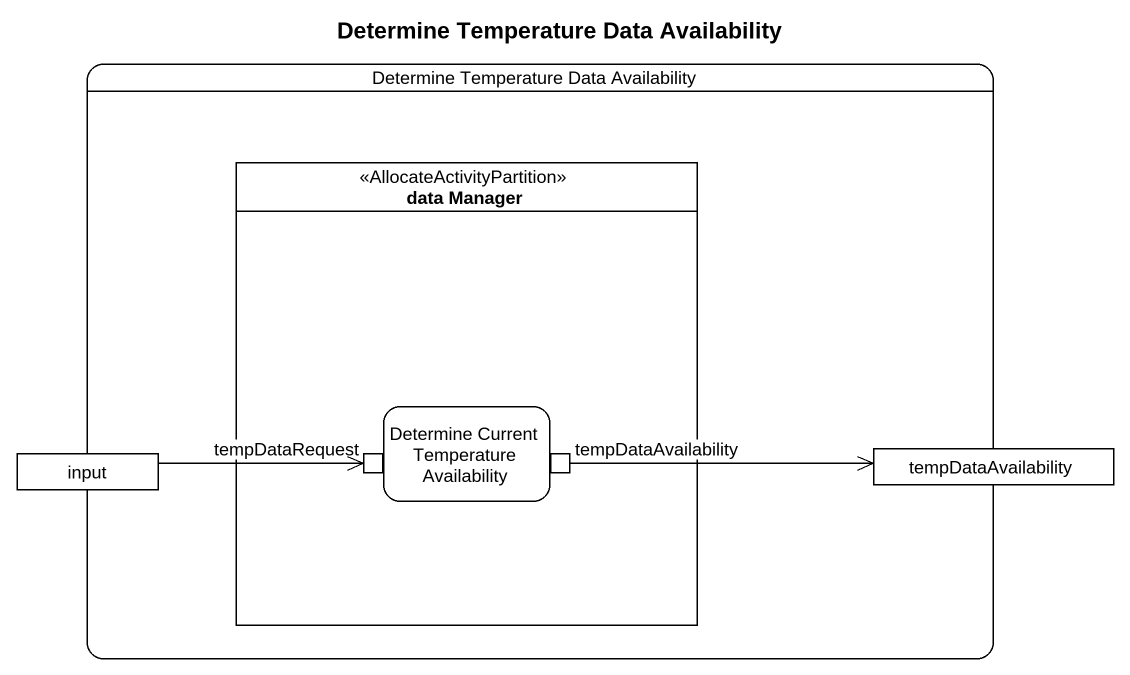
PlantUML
@startuml
title Determine Temperature Data Availability
hide empty description
state "Determine Temperature Data Availability" as Determine_Temperature_Data {
  state "data Manager" as data_Manager <<AllocateActivityPartition>> {
    state "Determine Current Temperature Availability" as Determine_Current {
      state tempDataRequest <<inputPin>>
      state tempDataAvailability <<outputPin>>
    }
  }
  state input <<object>>
  state "tempDataAvailability" as tempDataAvailability_2 <<object>>
}
input -right-> tempDataRequest
tempDataAvailability -right-> tempDataAvailability_2
@enduml
